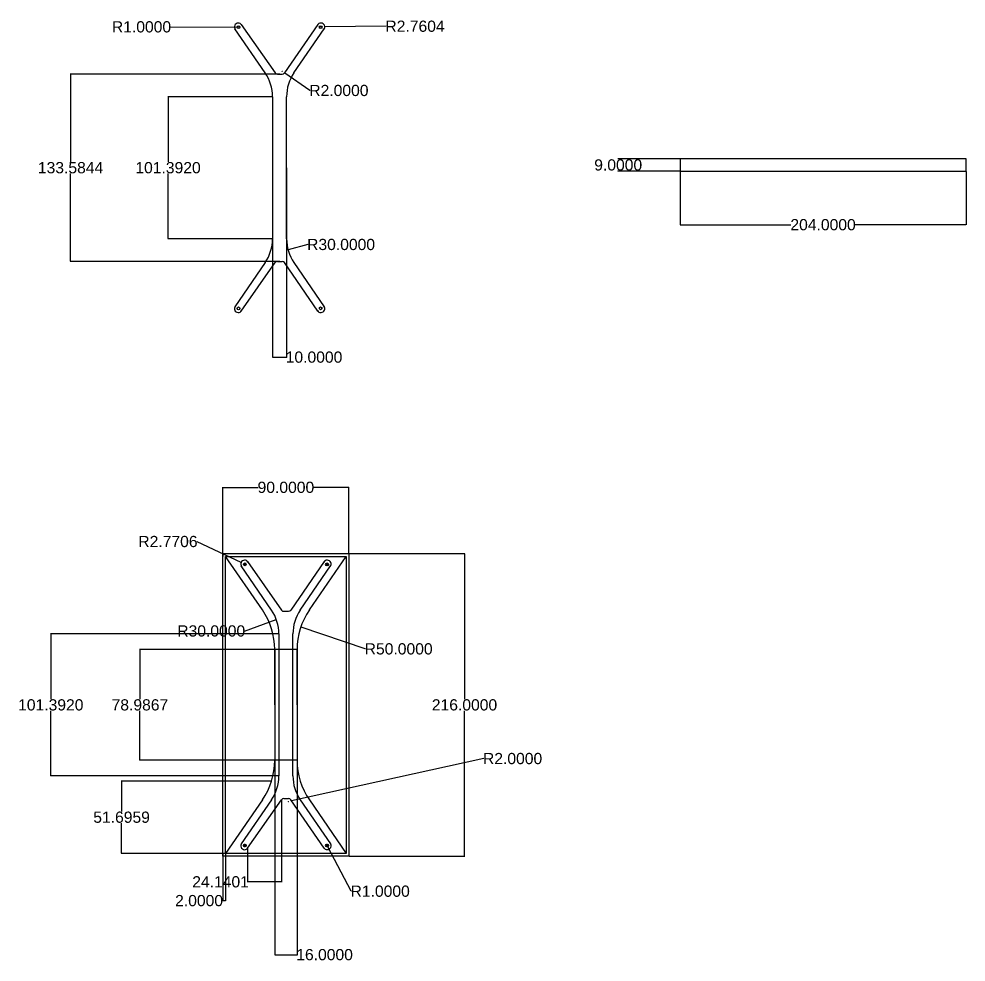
# Model space of a CAD drawing. Header units: centimetres. Extents: x 278 to 1925, y 134 to 807.
# Drawn here: x 278 to 954, y 134 to 807 of the extents above; entities that cross this region are included whole.
import ezdxf

# ---------------------------------------------------------------- set-up
doc = ezdxf.new("R2010")
doc.units = ezdxf.units.CM
doc.header["$MEASUREMENT"] = 0
doc.linetypes.add('CENTER2', pattern=[1.125, 0.75, -0.125, 0.125, -0.125])
for name, color, linetype in [('Dimensiuni', 7, 'Continuous'), ('Linii de constructie', 10, 'Continuous'), ('Sistem prindere', 130, 'Continuous')]:
    doc.layers.add(name, color=color, linetype=linetype)
doc.styles.get("Standard").update_dxf_attribs({"font": 'arial.ttf'})
doc.dimstyles.get("Standard").update_dxf_attribs({"dimtxt": 8, "dimasz": 0.18, "dimexe": 0.18, "dimexo": 0.0625, "dimgap": 0.09, "dimtad": 0, "dimtih": 1, "dimtoh": 1, "dimdec": 4, "dimzin": 0, "dimdsep": 46, "dimtxsty": 'Standard', "dimcen": 0.09, "dimadec": 0, "dimazin": 0, "dimtfac": 1, "dimtdec": 4, "dimtofl": 0, "dimtmove": 0, "dimatfit": 3, "dimfxl": 1, "dimtolj": 1, "dimtzin": 0, "dimarcsym": 0})

# ---------------------------------------------------------------- blocks, each defined once
blk = doc.blocks.new('*U1')
at = {"layer": 'Linii de constructie', "color": 0, "linetype": 'CENTER2', "transparency": 16777216}
for p, q in [((-1.12, 0), (-0.2, 0)), ((0, 0.2), (0, 1.12)), ((0.2, 0), (1.12, 0)), ((0, -1.12), (0, -0.2))]:
    blk.add_line(p, q, dxfattribs=at)
at = {"layer": 'Linii de constructie', "color": 0, "linetype": 'Continuous', "transparency": 16777216}
for p, q in [((-0.1, 0), (0.1, 0)), ((0, -0.1), (0, 0.1))]:
    blk.add_line(p, q, dxfattribs=at)
blk = doc.blocks.new('*U2')
at = {"layer": 'Linii de constructie', "color": 0, "linetype": 'CENTER2', "transparency": 16777216}
for p, q in [((-1.12, 0), (-0.2, 0)), ((0, 0.2), (0, 1.12)), ((0.2, 0), (1.12, 0)), ((0, -1.12), (0, -0.2))]:
    blk.add_line(p, q, dxfattribs=at)
at = {"layer": 'Linii de constructie', "color": 0, "linetype": 'Continuous', "transparency": 16777216}
for p, q in [((-0.1, 0), (0.1, 0)), ((0, -0.1), (0, 0.1))]:
    blk.add_line(p, q, dxfattribs=at)
blk = doc.blocks.new('*U3')
at = {"layer": 'Linii de constructie', "color": 0, "linetype": 'CENTER2', "transparency": 16777216}
for p, q in [((-1.12, 0), (-0.2, 0)), ((0, 0.2), (0, 1.12)), ((0.2, 0), (1.12, 0)), ((0, -1.12), (0, -0.2))]:
    blk.add_line(p, q, dxfattribs=at)
at = {"layer": 'Linii de constructie', "color": 0, "linetype": 'Continuous', "transparency": 16777216}
for p, q in [((-0.1, 0), (0.1, 0)), ((0, -0.1), (0, 0.1))]:
    blk.add_line(p, q, dxfattribs=at)
blk = doc.blocks.new('*U4')
at = {"layer": 'Linii de constructie', "color": 0, "linetype": 'CENTER2', "transparency": 16777216}
for p, q in [((-1.12, 0), (-0.2, 0)), ((0, 0.2), (0, 1.12)), ((0.2, 0), (1.12, 0)), ((0, -1.12), (0, -0.2))]:
    blk.add_line(p, q, dxfattribs=at)
at = {"layer": 'Linii de constructie', "color": 0, "linetype": 'Continuous', "transparency": 16777216}
for p, q in [((-0.1, 0), (0.1, 0)), ((0, -0.1), (0, 0.1))]:
    blk.add_line(p, q, dxfattribs=at)
blk = doc.blocks.new('*D5')
at = {"layer": 'Defpoints', "color": 0, "transparency": 16777216}
for p in [(513.45, 425.88), (513.45, 209.88), (595.84, 209.88)]:
    blk.add_point(p, dxfattribs=at)
at = {"layer": 'Dimensiuni', "color": 0, "lineweight": -2, "transparency": 16777216}
for p, q in [((513.51, 425.88), (596.02, 425.88)), ((595.84, 425.7), (595.84, 322.06)), ((595.84, 210.06), (595.84, 313.71)), ((513.51, 209.88), (596.02, 209.88))]:
    blk.add_line(p, q, dxfattribs=at)
at = {"layer": 'Dimensiuni', "color": 0, "transparency": 16777216}
for points in [[(595.81, 425.7), (595.87, 425.7), (595.84, 425.88)], [(595.81, 210.06), (595.87, 210.06), (595.84, 209.88)]]:
    blk.add_solid(points, dxfattribs=at)
at = {"layer": 'Dimensiuni', "color": 0, "transparency": 16777216, "insert": (595.84, 317.88), "char_height": 8, "attachment_point": 5}
blk.add_mtext('\\A1;216.0000', dxfattribs=at)
blk = doc.blocks.new('*D6')
at = {"layer": 'Defpoints', "color": 0, "transparency": 16777216}
for p in [(513.45, 473.09), (423.45, 425.88), (513.45, 425.88)]:
    blk.add_point(p, dxfattribs=at)
at = {"layer": 'Dimensiuni', "color": 0, "lineweight": -2, "transparency": 16777216}
for p, q in [((423.45, 425.94), (423.45, 473.27)), ((423.63, 473.09), (448.66, 473.09)), ((513.27, 473.09), (488.24, 473.09)), ((513.45, 425.94), (513.45, 473.27))]:
    blk.add_line(p, q, dxfattribs=at)
at = {"layer": 'Dimensiuni', "color": 0, "transparency": 16777216}
for points in [[(423.63, 473.12), (423.63, 473.06), (423.45, 473.09)], [(513.27, 473.12), (513.27, 473.06), (513.45, 473.09)]]:
    blk.add_solid(points, dxfattribs=at)
at = {"layer": 'Dimensiuni', "color": 0, "transparency": 16777216, "insert": (468.45, 473.09), "char_height": 8, "attachment_point": 5}
blk.add_mtext('\\A1;90.0000', dxfattribs=at)
blk = doc.blocks.new('*D7')
at = {"layer": 'Defpoints', "color": 0, "transparency": 16777216}
for p in [(423.45, 211.88), (425.45, 211.88), (423.45, 178.22)]:
    blk.add_point(p, dxfattribs=at)
at = {"layer": 'Dimensiuni', "color": 0, "lineweight": -2, "transparency": 16777216}
for p, q in [((423.45, 211.82), (423.45, 178.04)), ((425.45, 211.82), (425.45, 178.04)), ((423.45, 178.22), (423.27, 178.22)), ((425.27, 178.22), (423.63, 178.22))]:
    blk.add_line(p, q, dxfattribs=at)
at = {"layer": 'Dimensiuni', "color": 0, "transparency": 16777216}
for points in [[(423.63, 178.25), (423.63, 178.19), (423.45, 178.22)], [(425.27, 178.25), (425.27, 178.19), (425.45, 178.22)]]:
    blk.add_solid(points, dxfattribs=at)
at = {"layer": 'Dimensiuni', "color": 0, "transparency": 16777216, "insert": (406.52, 178.22), "char_height": 8, "attachment_point": 5}
blk.add_mtext('\\A1;2.0000', dxfattribs=at)
blk = doc.blocks.new('*D8')
at = {"layer": 'Defpoints', "color": 0, "transparency": 16777216}
for p in [(476.45, 357.38), (364.32, 278.39), (476.45, 278.39)]:
    blk.add_point(p, dxfattribs=at)
at = {"layer": 'Dimensiuni', "color": 0, "lineweight": -2, "transparency": 16777216}
for p, q in [((476.38, 357.38), (364.14, 357.38)), ((364.32, 357.2), (364.32, 322.06)), ((364.32, 278.57), (364.32, 313.71)), ((476.38, 278.39), (364.14, 278.39))]:
    blk.add_line(p, q, dxfattribs=at)
at = {"layer": 'Dimensiuni', "color": 0, "transparency": 16777216}
for points in [[(364.29, 357.2), (364.35, 357.2), (364.32, 357.38)], [(364.29, 278.57), (364.35, 278.57), (364.32, 278.39)]]:
    blk.add_solid(points, dxfattribs=at)
at = {"layer": 'Dimensiuni', "color": 0, "transparency": 16777216, "insert": (364.32, 317.88), "char_height": 8, "attachment_point": 5}
blk.add_mtext('\\A1;78.9867', dxfattribs=at)
blk = doc.blocks.new('*D9')
at = {"layer": 'Defpoints', "color": 0, "transparency": 16777216}
for p in [(458.2, 263.58), (351.24, 211.88), (425.45, 211.88)]:
    blk.add_point(p, dxfattribs=at)
at = {"layer": 'Dimensiuni', "color": 0, "lineweight": -2, "transparency": 16777216}
for p, q in [((458.14, 263.58), (351.06, 263.58)), ((351.24, 263.4), (351.24, 241.9)), ((351.24, 212.06), (351.24, 233.56)), ((425.38, 211.88), (351.06, 211.88))]:
    blk.add_line(p, q, dxfattribs=at)
at = {"layer": 'Dimensiuni', "color": 0, "transparency": 16777216}
for points in [[(351.21, 263.4), (351.27, 263.4), (351.24, 263.58)], [(351.21, 212.06), (351.27, 212.06), (351.24, 211.88)]]:
    blk.add_solid(points, dxfattribs=at)
at = {"layer": 'Dimensiuni', "color": 0, "transparency": 16777216, "insert": (351.24, 237.73), "char_height": 8, "attachment_point": 5}
blk.add_mtext('\\A1;51.6959', dxfattribs=at)
blk = doc.blocks.new('*D10')
at = {"layer": 'Defpoints', "color": 0, "transparency": 16777216}
for p in [(465.27, 250.23), (441.13, 215.61), (441.13, 191.64)]:
    blk.add_point(p, dxfattribs=at)
at = {"layer": 'Dimensiuni', "color": 0, "lineweight": -2, "transparency": 16777216}
for p, q in [((465.27, 250.17), (465.27, 191.46)), ((441.13, 215.55), (441.13, 191.46)), ((441.13, 191.64), (440.95, 191.64)), ((465.09, 191.64), (441.31, 191.64))]:
    blk.add_line(p, q, dxfattribs=at)
at = {"layer": 'Dimensiuni', "color": 0, "transparency": 16777216}
for points in [[(441.31, 191.67), (441.31, 191.61), (441.13, 191.64)], [(465.09, 191.67), (465.09, 191.61), (465.27, 191.64)]]:
    blk.add_solid(points, dxfattribs=at)
at = {"layer": 'Dimensiuni', "color": 0, "transparency": 16777216, "insert": (421.85, 191.64), "char_height": 8, "attachment_point": 5}
blk.add_mtext('\\A1;24.1401', dxfattribs=at)
blk = doc.blocks.new('*D11')
at = {"layer": 'Defpoints', "color": 0, "transparency": 16777216}
for p in [(497.77, 217.57), (498.24, 216.69)]:
    blk.add_point(p, dxfattribs=at)
at = {"layer": 'Dimensiuni', "color": 0, "lineweight": -2, "transparency": 16777216}
for p, q in [((497.68, 217.57), (497.86, 217.57)), ((497.77, 217.48), (497.77, 217.66)), ((515.01, 184.95), (498.32, 216.53)), ((515.19, 184.95), (515.01, 184.95))]:
    blk.add_line(p, q, dxfattribs=at)
at = {"layer": 'Dimensiuni', "color": 0, "transparency": 16777216}
blk.add_solid([(498.35, 216.54), (498.3, 216.52), (498.24, 216.69)], dxfattribs=at)
at = {"layer": 'Dimensiuni', "color": 0, "transparency": 16777216, "insert": (535.7, 184.95), "char_height": 8, "attachment_point": 5}
blk.add_mtext('\\A1;R1.0000', dxfattribs=at)
blk = doc.blocks.new('*D12')
at = {"layer": 'Defpoints', "color": 0, "transparency": 16777216}
for p in [(479.1, 373.45), (526.45, 357.38)]:
    blk.add_point(p, dxfattribs=at)
at = {"layer": 'Dimensiuni', "color": 0, "lineweight": -2, "transparency": 16777216}
for p, q in [((525.07, 357.84), (479.27, 373.39)), ((525.25, 357.84), (525.07, 357.84))]:
    blk.add_line(p, q, dxfattribs=at)
at = {"layer": 'Dimensiuni', "color": 0, "transparency": 16777216}
blk.add_solid([(479.28, 373.42), (479.26, 373.36), (479.1, 373.45)], dxfattribs=at)
at = {"layer": 'Dimensiuni', "color": 0, "transparency": 16777216, "insert": (548.87, 357.84), "char_height": 8, "attachment_point": 5}
blk.add_mtext('\\A1;R50.0000', dxfattribs=at)
blk = doc.blocks.new('*D13')
at = {"layer": 'Defpoints', "color": 0, "transparency": 16777216}
for p in [(461.57, 379.01), (433.45, 368.58)]:
    blk.add_point(p, dxfattribs=at)
at = {"layer": 'Dimensiuni', "color": 0, "lineweight": -2, "transparency": 16777216}
for p, q in [((438.98, 370.63), (461.41, 378.95)), ((438.8, 370.63), (438.98, 370.63))]:
    blk.add_line(p, q, dxfattribs=at)
at = {"layer": 'Dimensiuni', "color": 0, "transparency": 16777216}
blk.add_solid([(461.4, 378.97), (461.42, 378.92), (461.57, 379.01)], dxfattribs=at)
at = {"layer": 'Dimensiuni', "color": 0, "transparency": 16777216, "insert": (415.18, 370.63), "char_height": 8, "attachment_point": 5}
blk.add_mtext('\\A1;R30.0000', dxfattribs=at)
blk = doc.blocks.new('*D14')
at = {"layer": 'Defpoints', "color": 0, "transparency": 16777216}
for p in [(436.49, 419.57), (439, 418.39)]:
    blk.add_point(p, dxfattribs=at)
at = {"layer": 'Dimensiuni', "color": 0, "lineweight": -2, "transparency": 16777216}
for p, q in [((404.83, 434.44), (405.01, 434.44)), ((405.01, 434.44), (436.33, 419.65)), ((438.91, 418.39), (439.09, 418.39)), ((439, 418.3), (439, 418.48))]:
    blk.add_line(p, q, dxfattribs=at)
at = {"layer": 'Dimensiuni', "color": 0, "transparency": 16777216}
blk.add_solid([(436.34, 419.67), (436.32, 419.62), (436.49, 419.57)], dxfattribs=at)
at = {"layer": 'Dimensiuni', "color": 0, "transparency": 16777216, "insert": (384.31, 434.44), "char_height": 8, "attachment_point": 5}
blk.add_mtext('\\A1;R2.7706', dxfattribs=at)
blk = doc.blocks.new('*D15')
at = {"layer": 'Defpoints', "color": 0, "transparency": 16777216}
for p in [(470.38, 249.09), (472.34, 249.52)]:
    blk.add_point(p, dxfattribs=at)
at = {"layer": 'Dimensiuni', "color": 0, "lineweight": -2, "transparency": 16777216}
for p, q in [((609.64, 279.58), (472.51, 249.56)), ((470.29, 249.09), (470.47, 249.09)), ((470.38, 249), (470.38, 249.18))]:
    blk.add_line(p, q, dxfattribs=at)
blk.add_arc((470.38, 249.09), 2, 7.19563, 32.67032, dxfattribs=at)
at = {"layer": 'Dimensiuni', "color": 0, "transparency": 16777216}
blk.add_solid([(472.51, 249.59), (472.52, 249.53), (472.34, 249.52)], dxfattribs=at)
at = {"layer": 'Dimensiuni', "color": 0, "transparency": 16777216, "insert": (630.15, 279.58), "char_height": 8, "attachment_point": 5}
blk.add_mtext('\\A1;R2.0000', dxfattribs=at)
blk = doc.blocks.new('*D16')
at = {"layer": 'Defpoints', "color": 0, "transparency": 16777216}
for p in [(463.45, 368.58), (300.75, 267.19), (463.45, 267.19)]:
    blk.add_point(p, dxfattribs=at)
at = {"layer": 'Dimensiuni', "color": 0, "lineweight": -2, "transparency": 16777216}
for p, q in [((463.38, 368.58), (300.57, 368.58)), ((300.75, 368.4), (300.75, 322.06)), ((300.75, 267.37), (300.75, 313.7)), ((463.38, 267.19), (300.57, 267.19))]:
    blk.add_line(p, q, dxfattribs=at)
at = {"layer": 'Dimensiuni', "color": 0, "transparency": 16777216}
for points in [[(300.72, 368.4), (300.78, 368.4), (300.75, 368.58)], [(300.72, 267.37), (300.78, 267.37), (300.75, 267.19)]]:
    blk.add_solid(points, dxfattribs=at)
at = {"layer": 'Dimensiuni', "color": 0, "transparency": 16777216, "insert": (300.75, 317.88), "char_height": 8, "attachment_point": 5}
blk.add_mtext('\\A1;101.3920', dxfattribs=at)
blk = doc.blocks.new('*D17')
at = {"layer": 'Defpoints', "color": 0, "transparency": 16777216}
for p in [(749.59, 698.62), (953.59, 698.62), (953.59, 660.49)]:
    blk.add_point(p, dxfattribs=at)
at = {"layer": 'Dimensiuni', "color": 0, "lineweight": -2, "transparency": 16777216}
for p, q in [((749.59, 698.56), (749.59, 660.31)), ((953.59, 698.56), (953.59, 660.31)), ((749.77, 660.49), (828.62, 660.49)), ((953.41, 660.49), (874.55, 660.49))]:
    blk.add_line(p, q, dxfattribs=at)
at = {"layer": 'Dimensiuni', "color": 0, "transparency": 16777216}
for points in [[(749.77, 660.52), (749.77, 660.46), (749.59, 660.49)], [(953.41, 660.52), (953.41, 660.46), (953.59, 660.49)]]:
    blk.add_solid(points, dxfattribs=at)
at = {"layer": 'Dimensiuni', "color": 0, "transparency": 16777216, "insert": (851.59, 660.49), "char_height": 8, "attachment_point": 5}
blk.add_mtext('\\A1;204.0000', dxfattribs=at)
blk = doc.blocks.new('*D18')
at = {"layer": 'Defpoints', "color": 0, "transparency": 16777216}
for p in [(749.59, 707.62), (705.47, 698.62), (749.59, 698.62)]:
    blk.add_point(p, dxfattribs=at)
at = {"layer": 'Dimensiuni', "color": 0, "lineweight": -2, "transparency": 16777216}
for p, q in [((749.53, 707.62), (705.29, 707.62)), ((705.47, 707.44), (705.47, 707.3)), ((749.53, 698.62), (705.29, 698.62)), ((705.47, 698.8), (705.47, 698.95))]:
    blk.add_line(p, q, dxfattribs=at)
at = {"layer": 'Dimensiuni', "color": 0, "transparency": 16777216}
for points in [[(705.44, 707.44), (705.5, 707.44), (705.47, 707.62)], [(705.44, 698.8), (705.5, 698.8), (705.47, 698.62)]]:
    blk.add_solid(points, dxfattribs=at)
at = {"layer": 'Dimensiuni', "color": 0, "transparency": 16777216, "insert": (705.47, 703.12), "char_height": 8, "attachment_point": 5}
blk.add_mtext('\\A1;9.0000', dxfattribs=at)
blk = doc.blocks.new('*D19')
at = {"layer": 'Defpoints', "color": 0, "transparency": 16777216}
for p in [(458.92, 751.85), (384.38, 650.46), (458.92, 650.46)]:
    blk.add_point(p, dxfattribs=at)
at = {"layer": 'Dimensiuni', "color": 0, "lineweight": -2, "transparency": 16777216}
for p, q in [((458.86, 751.85), (384.2, 751.85)), ((384.38, 751.67), (384.38, 705.34)), ((384.38, 650.64), (384.38, 696.98)), ((458.86, 650.46), (384.2, 650.46))]:
    blk.add_line(p, q, dxfattribs=at)
at = {"layer": 'Dimensiuni', "color": 0, "transparency": 16777216}
for points in [[(384.35, 751.67), (384.41, 751.67), (384.38, 751.85)], [(384.35, 650.64), (384.41, 650.64), (384.38, 650.46)]]:
    blk.add_solid(points, dxfattribs=at)
at = {"layer": 'Dimensiuni', "color": 0, "transparency": 16777216, "insert": (384.38, 701.16), "char_height": 8, "attachment_point": 5}
blk.add_mtext('\\A1;101.3920', dxfattribs=at)
blk = doc.blocks.new('*D20')
at = {"layer": 'Defpoints', "color": 0, "transparency": 16777216}
for p in [(314.85, 767.95), (464.12, 767.95), (464.12, 634.37)]:
    blk.add_point(p, dxfattribs=at)
at = {"layer": 'Dimensiuni', "color": 0, "lineweight": -2, "transparency": 16777216}
for p, q in [((464.06, 767.95), (314.67, 767.95)), ((314.85, 767.77), (314.85, 705.34)), ((314.85, 634.55), (314.85, 696.98)), ((464.06, 634.37), (314.67, 634.37))]:
    blk.add_line(p, q, dxfattribs=at)
at = {"layer": 'Dimensiuni', "color": 0, "transparency": 16777216}
for points in [[(314.82, 767.77), (314.88, 767.77), (314.85, 767.95)], [(314.82, 634.55), (314.88, 634.55), (314.85, 634.37)]]:
    blk.add_solid(points, dxfattribs=at)
at = {"layer": 'Dimensiuni', "color": 0, "transparency": 16777216, "insert": (314.85, 701.16), "char_height": 8, "attachment_point": 5}
blk.add_mtext('\\A1;133.5844', dxfattribs=at)
blk = doc.blocks.new('*D21')
at = {"layer": 'Defpoints', "color": 0, "transparency": 16777216}
for p in [(433.6, 801.48), (434.6, 801.47)]:
    blk.add_point(p, dxfattribs=at)
at = {"layer": 'Dimensiuni', "color": 0, "lineweight": -2, "transparency": 16777216}
for p, q in [((385.97, 801.66), (433.42, 801.48)), ((434.51, 801.47), (434.69, 801.47)), ((434.6, 801.38), (434.6, 801.56))]:
    blk.add_line(p, q, dxfattribs=at)
at = {"layer": 'Dimensiuni', "color": 0, "transparency": 16777216}
blk.add_solid([(433.42, 801.51), (433.42, 801.45), (433.6, 801.48)], dxfattribs=at)
at = {"layer": 'Dimensiuni', "color": 0, "transparency": 16777216, "insert": (365.46, 801.66), "char_height": 8, "attachment_point": 5}
blk.add_mtext('\\A1;R1.0000', dxfattribs=at)
blk = doc.blocks.new('*D22')
at = {"layer": 'Defpoints', "color": 0, "transparency": 16777216}
for p in [(493.38, 801.66), (496.14, 801.69)]:
    blk.add_point(p, dxfattribs=at)
at = {"layer": 'Dimensiuni', "color": 0, "lineweight": -2, "transparency": 16777216}
for p, q in [((493.29, 801.66), (493.47, 801.66)), ((493.38, 801.57), (493.38, 801.75)), ((540.04, 802.08), (496.32, 801.69))]:
    blk.add_line(p, q, dxfattribs=at)
at = {"layer": 'Dimensiuni', "color": 0, "transparency": 16777216}
blk.add_solid([(496.32, 801.72), (496.32, 801.66), (496.14, 801.69)], dxfattribs=at)
at = {"layer": 'Dimensiuni', "color": 0, "transparency": 16777216, "insert": (560.55, 802.08), "char_height": 8, "attachment_point": 5}
blk.add_mtext('\\A1;R2.7604', dxfattribs=at)
blk = doc.blocks.new('*D23')
at = {"layer": 'Defpoints', "color": 0, "transparency": 16777216}
for p in [(465.86, 769.95), (467.5, 768.81)]:
    blk.add_point(p, dxfattribs=at)
at = {"layer": 'Dimensiuni', "color": 0, "lineweight": -2, "transparency": 16777216}
for p, q in [((465.77, 769.95), (465.95, 769.95)), ((465.86, 769.86), (465.86, 770.04)), ((485.56, 756.26), (467.65, 768.71)), ((485.74, 756.26), (485.56, 756.26))]:
    blk.add_line(p, q, dxfattribs=at)
at = {"layer": 'Dimensiuni', "color": 0, "transparency": 16777216}
blk.add_solid([(467.66, 768.73), (467.63, 768.68), (467.5, 768.81)], dxfattribs=at)
at = {"layer": 'Dimensiuni', "color": 0, "transparency": 16777216, "insert": (506.25, 756.26), "char_height": 8, "attachment_point": 5}
blk.add_mtext('\\A1;R2.0000', dxfattribs=at)
blk = doc.blocks.new('*D24')
at = {"layer": 'Defpoints', "color": 0, "transparency": 16777216}
for p in [(498.92, 650.46), (469.99, 642.52)]:
    blk.add_point(p, dxfattribs=at)
at = {"layer": 'Dimensiuni', "color": 0, "lineweight": -2, "transparency": 16777216}
for p, q in [((484, 646.37), (470.16, 642.57)), ((484.18, 646.37), (484, 646.37))]:
    blk.add_line(p, q, dxfattribs=at)
at = {"layer": 'Dimensiuni', "color": 0, "transparency": 16777216}
blk.add_solid([(470.15, 642.6), (470.17, 642.54), (469.99, 642.52)], dxfattribs=at)
at = {"layer": 'Dimensiuni', "color": 0, "transparency": 16777216, "insert": (507.8, 646.37), "char_height": 8, "attachment_point": 5}
blk.add_mtext('\\A1;R30.0000', dxfattribs=at)
blk = doc.blocks.new('*D25')
at = {"layer": 'Defpoints', "color": 0, "transparency": 16777216}
for p in [(458.92, 701.16), (468.92, 701.16), (468.92, 566)]:
    blk.add_point(p, dxfattribs=at)
at = {"layer": 'Dimensiuni', "color": 0, "lineweight": -2, "transparency": 16777216}
for p, q in [((458.92, 701.1), (458.92, 565.82)), ((468.92, 701.1), (468.92, 565.82)), ((459.1, 566), (468.74, 566)), ((468.92, 566), (469.1, 566))]:
    blk.add_line(p, q, dxfattribs=at)
at = {"layer": 'Dimensiuni', "color": 0, "transparency": 16777216}
for points in [[(459.1, 566.03), (459.1, 565.97), (458.92, 566)], [(468.74, 566.03), (468.74, 565.97), (468.92, 566)]]:
    blk.add_solid(points, dxfattribs=at)
at = {"layer": 'Dimensiuni', "color": 0, "transparency": 16777216, "insert": (488.51, 566), "char_height": 8, "attachment_point": 5}
blk.add_mtext('\\A1;10.0000', dxfattribs=at)
blk = doc.blocks.new('*D26')
at = {"layer": 'Defpoints', "color": 0, "transparency": 16777216}
for p in [(460.45, 317.88), (476.45, 317.88), (476.45, 139.67)]:
    blk.add_point(p, dxfattribs=at)
at = {"layer": 'Dimensiuni', "color": 0, "lineweight": -2, "transparency": 16777216}
for p, q in [((460.45, 317.82), (460.45, 139.49)), ((476.45, 317.82), (476.45, 139.49)), ((460.63, 139.67), (476.27, 139.67)), ((476.45, 139.67), (476.63, 139.67))]:
    blk.add_line(p, q, dxfattribs=at)
at = {"layer": 'Dimensiuni', "color": 0, "transparency": 16777216}
for points in [[(460.63, 139.7), (460.63, 139.64), (460.45, 139.67)], [(476.27, 139.7), (476.27, 139.64), (476.45, 139.67)]]:
    blk.add_solid(points, dxfattribs=at)
at = {"layer": 'Dimensiuni', "color": 0, "transparency": 16777216, "insert": (496.04, 139.67), "char_height": 8, "attachment_point": 5}
blk.add_mtext('\\A1;16.0000', dxfattribs=at)

msp = doc.modelspace()

# ---------------------------------------------------------------- linework, layer by layer
for p, q in [((423.44587, 425.88224), (423.44587, 423.88224)), ((436.85134, 219.13007), (436.85128, 219.13012)), ((437.42048, 215.10097), (437.43875, 215.08844))]:
    msp.add_line(p, q)
at = {"layer": 'Sistem prindere'}
for p, q in [((453.6545, 768.82907), (432.06492, 800.28818)), ((436.59189, 803.44449), (460.74264, 768.80612)), ((491.25001, 803.41714), (467.5057, 768.8183)), ((474.1837, 768.82907), (495.78483, 800.30501)), ((462.38324, 767.94998), (465.85668, 767.94998)), ((458.9191, 751.8538), (458.9191, 650.4618)), ((468.9191, 701.1578), (468.9191, 751.8538)), ((953.58842, 707.62314), (749.58842, 707.62314)), ((749.58842, 707.62314), (749.58842, 698.62314)), ((953.58842, 698.62314), (953.58842, 707.62314)), ((468.9191, 650.4618), (468.9191, 701.1578)), ((749.58842, 698.62314), (953.58842, 698.62314)), ((453.6545, 633.48653), (432.06445, 602.02673)), ((436.60257, 598.88644), (460.74264, 633.50949)), ((462.38324, 634.36562), (465.85668, 634.36562)), ((491.25001, 598.89846), (467.5057, 633.4973)), ((474.1837, 633.48653), (495.78483, 602.01059)), ((423.44587, 425.88224), (513.44587, 425.88224)), ((423.44587, 209.88224), (423.44587, 425.88224)), ((513.44587, 425.88224), (513.44587, 209.88224)), ((425.44587, 423.88224), (511.44587, 423.88224)), ((425.44587, 211.88224), (425.44587, 423.88224)), ((451.67154, 385.6677), (425.44587, 423.88224)), ((437.42116, 420.66398), (437.43032, 420.67026)), ((441.11866, 420.16894), (465.26941, 385.53056)), ((495.77678, 420.14158), (472.03248, 385.54274)), ((485.22021, 385.6677), (511.44587, 423.88224)), ((511.44587, 423.88224), (511.44587, 211.88224)), ((458.18127, 385.55352), (436.59169, 417.01262)), ((478.71047, 385.55352), (500.3116, 417.02945)), ((466.91001, 384.67443), (470.38345, 384.67443)), ((463.44587, 368.57824), (463.44587, 267.18624)), ((473.44587, 317.88224), (473.44587, 368.57824)), ((460.44587, 317.88224), (460.44587, 357.37557)), ((460.44587, 357.37557), (460.44587, 278.38891)), ((476.44587, 317.88224), (476.44587, 357.37557)), ((476.44587, 357.37557), (476.44587, 278.38891)), ((473.44587, 267.18624), (473.44587, 317.88224)), ((451.67154, 250.09679), (425.44587, 211.88224)), ((458.18127, 250.21097), (436.59122, 218.75117)), ((441.12934, 215.61088), (465.26941, 250.23393)), ((466.91001, 251.09006), (470.38345, 251.09006)), ((495.77678, 215.6229), (472.03248, 250.22175)), ((478.71047, 250.21097), (500.3116, 218.73504)), ((485.22021, 250.09679), (511.44587, 211.88224)), ((513.44587, 209.88224), (423.44587, 209.88224)), ((511.44587, 211.88224), (425.44587, 211.88224))]:
    msp.add_line(p, q, dxfattribs=at)
for centre in [(434.60108, 801.47228), (493.24629, 801.466), (434.60108, 600.84332), (493.24629, 600.84961), (439.12785, 418.19672), (497.77306, 418.19044), (439.12785, 217.56776), (497.77306, 217.57405)]:
    msp.add_circle(centre, 1, dxfattribs=at)
for centre, radius, start, end in [((434.47128, 801.66141), 2.77062, 29.71189219, 219.20974035), ((493.38185, 801.66354), 2.76042, 320.56007788, 150.51828957), ((428.9191, 751.8538), 30, 0, 34.46081627), ((462.38324, 769.94998), 2, 214.88518889, 270), ((465.85668, 769.94998), 2, 270, 325.53918373), ((498.9191, 751.8538), 30, 145.53918373, 180), ((428.9191, 650.4618), 30, 325.53918373, 0), ((498.9191, 650.4618), 30, 180, 214.46081627), ((462.38324, 632.36562), 2, 90, 145.11481111), ((465.85668, 632.36562), 2, 34.46081627, 90), ((434.47009, 600.65396), 2.76977, 140.77063499, 329.88335985), ((493.38185, 600.65207), 2.76042, 209.48171043, 39.43992212), ((438.99806, 418.38585), 2.77062, 29.71189219, 219.20974035), ((497.90862, 418.38798), 2.76042, 320.56007788, 150.51828957), ((410.44587, 357.37557), 50, 0, 34.46081627), ((433.44587, 368.57824), 30, 0, 34.46081627), ((466.91001, 386.67443), 2, 214.88518889, 270), ((470.38345, 386.67443), 2, 270, 325.53918373), ((503.44587, 368.57824), 30, 145.53918373, 180), ((526.44587, 357.37557), 50, 145.53918373, 180), ((410.44587, 278.38891), 50, 325.53918373, 0), ((526.44587, 278.38891), 50, 180, 214.46081627), ((433.44587, 267.18624), 30, 325.53918373, 0), ((503.44587, 267.18624), 30, 180, 214.46081627), ((466.91001, 249.09006), 2, 90, 145.11481111), ((470.38345, 249.09006), 2, 34.46081627, 90), ((438.99686, 217.3784), 2.76977, 140.77063499, 329.88335985), ((497.90862, 217.37651), 2.76042, 209.48171043, 39.43992212)]:
    msp.add_arc(centre, radius, start, end, dxfattribs=at)

# ---------------------------------------------------------------- block references
at = {"layer": 'Linii de constructie', "linetype": 'CENTER2'}
for name, p in [('*U1', (439.12785, 418.19672)), ('*U2', (497.77306, 418.19044)), ('*U3', (439.12785, 217.56776)), ('*U4', (497.77306, 217.57405))]:
    msp.add_blockref(name, p, dxfattribs=at)

# ---------------------------------------------------------------- dimensions: what is measured, and where the dimension line sits
at = {"layer": 'Dimensiuni'}
for center, mpoint, picture, middle in [((434.60108, 801.47228), (433.60108, 801.47617), '*D21', (385.96572, 801.66141)), ((493.38185, 801.66354), (496.14216, 801.68846), '*D22', (540.0395, 802.08492)), ((465.85668, 769.94998), (467.49907, 768.80869), '*D23', (506.25153, 756.25722)), ((498.9191, 650.4618), (469.98904, 642.52129), '*D24', (507.79761, 646.36682)), ((438.99806, 418.38585), (436.49301, 419.56952), '*D14', (384.31192, 434.44427)), ((433.44587, 368.57824), (461.57421, 379.00881), '*D13', (415.17985, 370.6296)), ((526.44587, 357.37557), (479.09864, 373.4454), '*D12', (548.86501, 357.84355)), ((470.38345, 249.09006), (472.33715, 249.5179), '*D15', (609.63561, 279.58498)), ((497.77306, 217.57405), (498.24019, 216.68986), '*D11', (535.70026, 184.94737))]:
    dim = msp.add_radius_dim(center=center, mpoint=mpoint, dimstyle='Standard', dxfattribs=at)
    dim.commit()
    dim.dimension.update_dxf_attribs({"geometry": picture, "text_midpoint": middle, "dimtype": 164})
for base, p1, p2, picture, middle in [((314.85472, 767.94998), (464.11996, 634.36562), (464.11996, 767.94998), '*D20', (314.85472, 701.1578)), ((384.38173, 650.4618), (458.9191, 751.8538), (458.9191, 650.4618), '*D19', (384.38173, 701.1578)), ((705.46543, 698.62314), (749.58842, 707.62314), (749.58842, 698.62314), '*D18', (705.46543, 703.12314)), ((595.84007, 209.88224), (513.44587, 425.88224), (513.44587, 209.88224), '*D5', (595.84007, 317.88224)), ((300.7534, 267.18624), (463.44587, 368.57824), (463.44587, 267.18624), '*D16', (300.7534, 317.88224)), ((364.31871, 278.38891), (476.44587, 357.37557), (476.44587, 278.38891), '*D8', (364.31871, 317.88224)), ((351.24207, 211.88224), (458.20194, 263.57816), (425.44587, 211.88224), '*D9', (351.24207, 237.7302))]:
    dim = msp.add_linear_dim(base=base, p1=p1, p2=p2, angle=90, dimstyle='Standard', dxfattribs=at)
    dim.commit()
    dim.dimension.update_dxf_attribs({"geometry": picture, "text_midpoint": middle})
for base, p1, p2, picture, middle in [((468.9191, 565.99569), (458.9191, 701.1578), (468.9191, 701.1578), '*D25', (488.51243, 565.99569)), ((953.58842, 660.49129), (749.58842, 698.62314), (953.58842, 698.62314), '*D17', (851.58842, 660.49129)), ((513.44587, 473.08791), (423.44587, 425.88224), (513.44587, 425.88224), '*D6', (468.44587, 473.08791)), ((476.44587, 139.66973), (460.44587, 317.88224), (476.44587, 317.88224), '*D26', (496.0392, 139.66973)), ((441.12934, 191.64403), (465.26941, 250.23393), (441.12934, 215.61088), '*D10', (421.84979, 191.64403)), ((423.44587, 178.21605), (425.44587, 211.88224), (423.44587, 211.88224), '*D7', (406.51557, 178.21605))]:
    dim = msp.add_linear_dim(base=base, p1=p1, p2=p2, dimstyle='Standard', dxfattribs=at)
    dim.commit()
    dim.dimension.update_dxf_attribs({"geometry": picture, "text_midpoint": middle})

doc.saveas('drawing.dxf')
